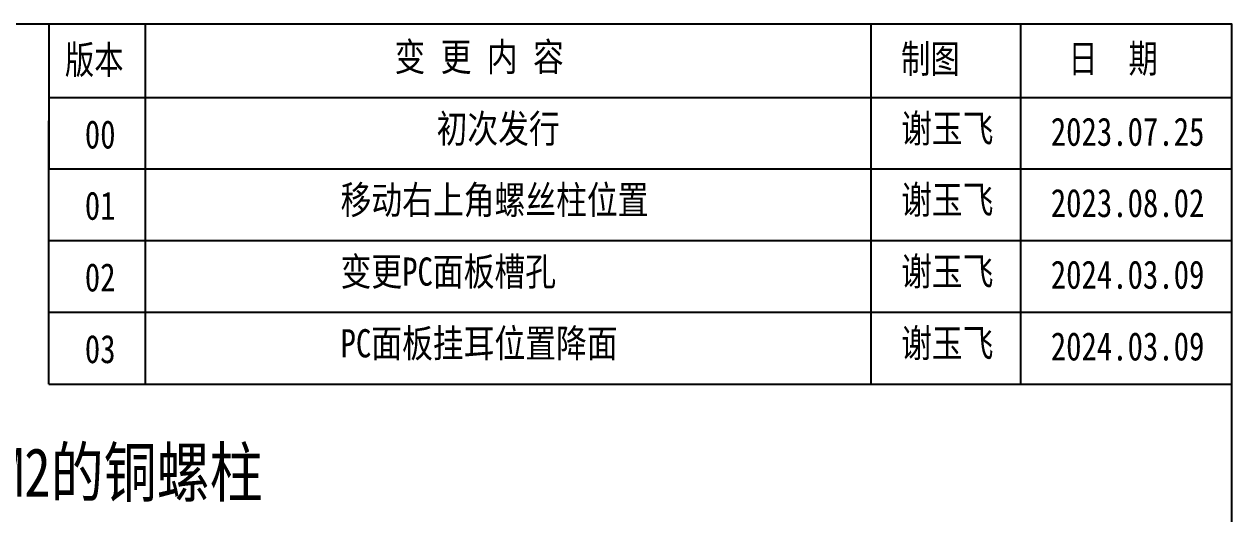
# Model space of a CAD drawing. Header units: inches. Extents: x 1493 to 1950, y -14 to 309.
# Drawn here: x 1800.4 to 1949.6, y 248.4 to 308.9 of the extents above; entities that cross this region are included whole.
import ezdxf

# ---------------------------------------------------------------- set-up
doc = ezdxf.new("R2010")
doc.units = ezdxf.units.IN
doc.header["$LTSCALE"] = 0.909449
doc.header["$MEASUREMENT"] = 0
doc.linetypes.add('PHANTOM', pattern=[0.8, 0.45, -0.05, 0.1, -0.05, 0.1, -0.05])
doc.layers.get('0').update_dxf_attribs({"linetype": 'CONTINUOUS'})
doc.layers.add('DEFAULT_3', color=7, linetype='PHANTOM')
doc.layers.add('文字', color=4, linetype='CONTINUOUS')
doc.styles.get("Standard").update_dxf_attribs({"font": 'txt', "width": 0.8})

msp = doc.modelspace()

# ---------------------------------------------------------------- linework, layer by layer
at = {"color": 7, "linetype": 'Continuous'}
for p, q in [((1803.417, 308.84), (1803.417, 290.969)), ((1815.34, 308.84), (1815.34, 290.969)), ((1904.994, 308.86), (1904.994, 264.394)), ((1923.471, 308.86), (1923.471, 264.394)), ((1803.417, 299.803), (1949.598, 299.803))]:
    msp.add_line(p, q, dxfattribs=at)
for p, q in [((1803.417, 264.394), (1803.417, 296.919)), ((1803.417, 290.969), (1949.598, 290.969)), ((1803.417, 282.114), (1949.598, 282.114)), ((1803.417, 273.254), (1949.598, 273.254)), ((1803.417, 264.394), (1949.598, 264.394))]:
    msp.add_line(p, q)
msp.add_lwpolyline([(1493.392, -13.73), (1949.598, -13.73), (1949.598, 308.84), (1493.392, 308.84)], close=True)
at = {"layer": 'DEFAULT_3', "linetype": 'ByBlock'}
msp.add_line((1815.34, 290.969), (1815.34, 264.394), dxfattribs=at)

# ---------------------------------------------------------------- texts
at = {"attachment_point": 1}
for s, insert, char_height, width in [('版本', (1805.404, 306.203), 3.4876, 14.36041), ('{\\fSimSun|b0|i0|c134|p2;变 更 内 容}', (1846.13, 306.557), 3.48762, 27.52378), ('制图', (1908.728, 306.32), 3.4876, 8.66401), ('日  期', (1929.403, 306.356), 3.4876, 21.60821), ('{\\fSimSun|b0|i0|c134|p2;初次发行}', (1851.329, 297.691), 3.48762, 40.69249), ('{\\fSimSun|b0|i0|c134|p2;谢玉飞}', (1908.728, 297.715), 3.48762, 13.87147), ('{\\fSimSun|b0|i0|c134|p2;2023.07.25}', (1927.225, 297.316), 3.48762, 21.60821), ('{\\fSimSun|b0|i0|c134|p2;00}', (1807.867, 296.983), 3.48762, 14.36041), ('{\\fSimSun|b0|i0|c134|p2;01}', (1807.867, 288.177), 3.48762, 14.36041), ('{\\fSimSun|b0|i0|c134|p2;移动右上角螺丝柱位置}', (1839.465, 288.885), 3.48762, 40.69249), ('{\\fSimSun|b0|i0|c134|p2;谢玉飞}', (1908.728, 288.909), 3.48762, 13.87147), ('{\\fSimSun|b0|i0|c134|p2;2023.08.02}', (1927.225, 288.51), 3.48762, 21.60821), ('{\\fSimSun|b0|i0|c134|p2;变更PC面板槽孔}', (1839.465, 280.03), 3.48762, 40.69249), ('{\\fSimSun|b0|i0|c134|p2;谢玉飞}', (1908.728, 280.053), 3.48762, 13.87147), ('{\\fSimSun|b0|i0|c134|p2;02}', (1807.867, 279.322), 3.48762, 14.36041), ('{\\fSimSun|b0|i0|c134|p2;2024.03.09}', (1927.225, 279.654), 3.48762, 21.60821), ('{\\fSimSun|b0|i0|c134|p2;PC面板挂耳位置降面}', (1839.465, 271.17), 3.48762, 40.69249), ('{\\fSimSun|b0|i0|c134|p2;谢玉飞}', (1908.728, 271.193), 3.48762, 13.87147), ('{\\fSimSun|b0|i0|c134|p2;03}', (1807.867, 270.462), 3.48762, 14.36041), ('{\\fSimSun|b0|i0|c134|p2;2024.03.09}', (1927.225, 270.794), 3.48762, 21.60821)]:
    msp.add_mtext(s, dxfattribs=dict(at, insert=insert, char_height=char_height, width=width))
at = {"layer": '文字', "lineweight": 0, "insert": (1774.208, 256.483), "char_height": 6, "width": 98.60204, "attachment_point": 1}
msp.add_mtext('{\\fSimSun|b0|i0|c134|p54;\\C3;内镶8个M2的铜螺柱}', dxfattribs=at)

doc.saveas('drawing.dxf')
